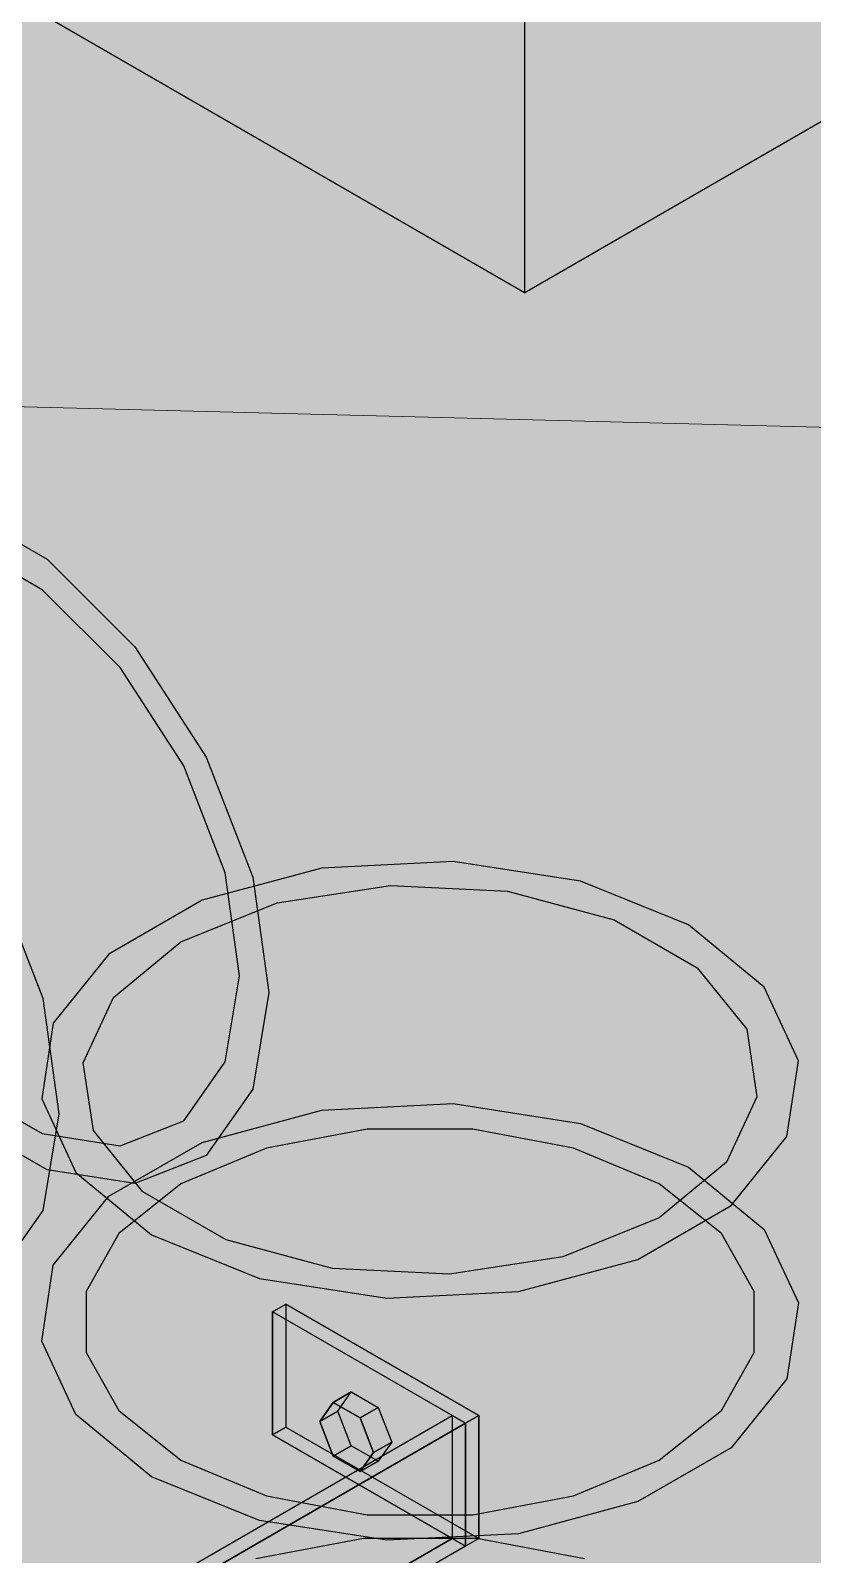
# Model space of a CAD drawing. Header units: metres. Extents: x 0 to 24.2, y -20 to 5.6.
# Drawn here: x 13.0796 to 13.2411, y -14.8355 to -14.5208 of the extents above; entities that cross this region are included whole.
import ezdxf

# ---------------------------------------------------------------- set-up
doc = ezdxf.new("R2010")
doc.units = ezdxf.units.M
doc.header["$LTSCALE"] = 0.25
doc.layers.add('ISO-ARISTAS', color=8, linetype='CONTINUOUS')
doc.layers.add('ISO-CONCRETO-SUP', color=254, linetype='CONTINUOUS', true_color=0xe8e8e8)
doc.layers.add('LLAMADAS', color=30, linetype='CONTINUOUS', lineweight=18)

msp = doc.modelspace()

# ---------------------------------------------------------------- linework, layer by layer
at = {"layer": 'ISO-ARISTAS', "color": 250}
for p, q in [((13.1817, -14.575), (13.00849, -14.475)), ((13.00849, -14.475), (13.1817, -14.575)), ((13.1817, -14.575), (13.1817, -14.475)), ((13.1817, -14.575), (13.1817, -14.475)), ((13.34408, -14.48125), (13.1817, -14.575)), ((13.34408, -14.48125), (13.1817, -14.575)), ((13.06382, -14.61892), (13.08307, -14.63003)), ((13.08202, -14.63631), (13.06487, -14.62642)), ((13.08307, -14.63003), (13.10116, -14.64807)), ((13.09813, -14.65239), (13.08202, -14.63631)), ((13.10116, -14.64807), (13.1159, -14.67088)), ((13.11126, -14.67269), (13.09813, -14.65239)), ((13.11983, -14.69479), (13.11126, -14.67269)), ((13.1159, -14.67088), (13.12553, -14.69568)), ((13.13976, -14.69379), (13.11509, -14.70043)), ((13.16688, -14.69242), (13.13976, -14.69379)), ((13.19317, -14.69649), (13.16688, -14.69242)), ((13.08223, -14.72068), (13.0726, -14.69588)), ((13.12281, -14.716), (13.11983, -14.69479)), ((13.12553, -14.69568), (13.12887, -14.7195)), ((13.13054, -14.70097), (13.15396, -14.69735)), ((13.15396, -14.69735), (13.17812, -14.69857)), ((13.21547, -14.7055), (13.19317, -14.69649)), ((13.11509, -14.70043), (13.09584, -14.71154)), ((13.11068, -14.709), (13.13054, -14.70097)), ((13.17812, -14.69857), (13.20009, -14.70448)), ((13.20009, -14.70448), (13.21723, -14.71438)), ((13.23109, -14.71837), (13.21547, -14.7055)), ((13.09678, -14.72047), (13.11068, -14.709)), ((13.09584, -14.71154), (13.08434, -14.72579)), ((13.11983, -14.73378), (13.12281, -14.716)), ((13.21723, -14.71438), (13.22748, -14.72707)), ((13.12887, -14.7195), (13.12553, -14.73946)), ((13.23813, -14.73356), (13.23109, -14.71837)), ((13.08557, -14.7445), (13.08223, -14.72068)), ((13.0905, -14.73399), (13.09678, -14.72047)), ((13.08434, -14.72579), (13.08196, -14.74144)), ((13.22748, -14.72707), (13.22959, -14.74101)), ((13.09262, -14.74793), (13.0905, -14.73399)), ((13.11126, -14.74597), (13.11983, -14.73378)), ((13.23576, -14.74921), (13.23813, -14.73356)), ((13.06487, -14.73869), (13.08202, -14.74858)), ((13.08196, -14.74144), (13.08901, -14.75663)), ((13.12553, -14.73946), (13.1159, -14.75315)), ((13.22959, -14.74101), (13.22332, -14.75453)), ((13.08307, -14.75608), (13.06382, -14.74497)), ((13.08223, -14.76446), (13.08557, -14.7445)), ((13.11509, -14.75043), (13.13976, -14.74379)), ((13.13976, -14.74379), (13.16688, -14.74242)), ((13.16688, -14.74242), (13.19317, -14.74649)), ((13.10286, -14.76062), (13.09262, -14.74793)), ((13.09813, -14.75111), (13.11126, -14.74597)), ((13.14913, -14.74769), (13.12835, -14.75159)), ((13.14913, -14.74769), (13.12835, -14.75159)), ((13.17097, -14.74769), (13.14913, -14.74769)), ((13.17097, -14.74769), (13.14913, -14.74769)), ((13.19174, -14.75159), (13.17097, -14.74769)), ((13.19174, -14.75159), (13.17097, -14.74769)), ((13.19317, -14.74649), (13.21547, -14.7555)), ((13.08202, -14.74858), (13.09813, -14.75111)), ((13.09584, -14.76154), (13.11509, -14.75043)), ((13.22426, -14.76346), (13.23576, -14.74921)), ((13.1159, -14.75315), (13.10116, -14.75893)), ((13.12835, -14.75159), (13.11068, -14.759)), ((13.12835, -14.75159), (13.11068, -14.759)), ((13.20941, -14.759), (13.19174, -14.75159)), ((13.20941, -14.759), (13.19174, -14.75159)), ((13.10116, -14.75893), (13.08307, -14.75608)), ((13.08901, -14.75663), (13.10462, -14.7695)), ((13.22332, -14.75453), (13.20941, -14.766)), ((13.21547, -14.7555), (13.23109, -14.76837)), ((13.11068, -14.759), (13.09785, -14.7692)), ((13.11068, -14.759), (13.09785, -14.7692)), ((13.12001, -14.77052), (13.10286, -14.76062)), ((13.22225, -14.7692), (13.20941, -14.759)), ((13.22225, -14.7692), (13.20941, -14.759)), ((13.08434, -14.77579), (13.09584, -14.76154)), ((13.20501, -14.77457), (13.22426, -14.76346)), ((13.0726, -14.77815), (13.08223, -14.76446)), ((13.20941, -14.766), (13.18955, -14.77403)), ((13.09785, -14.7692), (13.0911, -14.78119)), ((13.09785, -14.7692), (13.0911, -14.78119)), ((13.10462, -14.7695), (13.12692, -14.77851)), ((13.229, -14.78119), (13.22225, -14.7692)), ((13.229, -14.78119), (13.22225, -14.7692)), ((13.23109, -14.76837), (13.23813, -14.78356)), ((13.14198, -14.77643), (13.12001, -14.77052)), ((13.08196, -14.79144), (13.08434, -14.77579)), ((13.16613, -14.77765), (13.14198, -14.77643)), ((13.18955, -14.77403), (13.16613, -14.77765)), ((13.18034, -14.78121), (13.20501, -14.77457)), ((13.12692, -14.77851), (13.15322, -14.78258)), ((13.0911, -14.78119), (13.0911, -14.79381)), ((13.0911, -14.78119), (13.0911, -14.79381)), ((13.15322, -14.78258), (13.18034, -14.78121)), ((13.229, -14.79381), (13.229, -14.78119)), ((13.229, -14.79381), (13.229, -14.78119)), ((13.12959, -14.78539), (13.13234, -14.7838)), ((13.12959, -14.78539), (13.13234, -14.7838)), ((13.12959, -14.81079), (13.12959, -14.78539)), ((13.16942, -14.80839), (13.12959, -14.78539)), ((13.12959, -14.78539), (13.12959, -14.81079)), ((13.16942, -14.80839), (13.12959, -14.78539)), ((13.13234, -14.7838), (13.13234, -14.8092)), ((13.17217, -14.8068), (13.13234, -14.7838)), ((13.13234, -14.7838), (13.13234, -14.8092)), ((13.13234, -14.7838), (13.17217, -14.8068)), ((13.23813, -14.78356), (13.23576, -14.79921)), ((13.08901, -14.80663), (13.08196, -14.79144)), ((13.0911, -14.79381), (13.09785, -14.8058)), ((13.0911, -14.79381), (13.09785, -14.8058)), ((13.22225, -14.8058), (13.229, -14.79381)), ((13.22225, -14.8058), (13.229, -14.79381)), ((13.23576, -14.79921), (13.22426, -14.81346)), ((13.14214, -14.80409), (13.13936, -14.80803)), ((13.13936, -14.80803), (13.14214, -14.80409)), ((13.14586, -14.80194), (13.14214, -14.80409)), ((13.14214, -14.80409), (13.14586, -14.80194)), ((13.14214, -14.80409), (13.14769, -14.80729)), ((13.14769, -14.80729), (13.14214, -14.80409)), ((13.14309, -14.80588), (13.14586, -14.80194)), ((13.14309, -14.80588), (13.14586, -14.80194)), ((13.14586, -14.80194), (13.15141, -14.80514)), ((13.14586, -14.80194), (13.15141, -14.80514)), ((13.10462, -14.8195), (13.08901, -14.80663)), ((13.09785, -14.8058), (13.11068, -14.816)), ((13.09785, -14.8058), (13.11068, -14.816)), ((13.13557, -14.82476), (13.16667, -14.8068)), ((13.13557, -14.82476), (13.16667, -14.8068)), ((13.14309, -14.80588), (13.13936, -14.80803)), ((13.13936, -14.80803), (13.14309, -14.80588)), ((13.14586, -14.81304), (13.14309, -14.80588)), ((13.14586, -14.81304), (13.14309, -14.80588)), ((13.15141, -14.80514), (13.14769, -14.80729)), ((13.14769, -14.80729), (13.15141, -14.80514)), ((13.14769, -14.80729), (13.15046, -14.81444)), ((13.15046, -14.81444), (13.14769, -14.80729)), ((13.15141, -14.80514), (13.15419, -14.81229)), ((13.15141, -14.80514), (13.15419, -14.81229)), ((13.16942, -14.80839), (13.16667, -14.8068)), ((13.16667, -14.8068), (13.16667, -14.8322)), ((13.16667, -14.8068), (13.16667, -14.8322)), ((13.16667, -14.8068), (13.16942, -14.80839)), ((13.17217, -14.8068), (13.16942, -14.80839)), ((13.16942, -14.80839), (13.17217, -14.8068)), ((13.17217, -14.8322), (13.17217, -14.8068)), ((13.17217, -14.8068), (13.17217, -14.8322)), ((13.20941, -14.816), (13.22225, -14.8058)), ((13.20941, -14.816), (13.22225, -14.8058)), ((13.13234, -14.8092), (13.12959, -14.81079)), ((13.12959, -14.81079), (13.13234, -14.8092)), ((13.16942, -14.83379), (13.12959, -14.81079)), ((13.12959, -14.81079), (13.16942, -14.83379)), ((13.13234, -14.8092), (13.17217, -14.8322)), ((13.13234, -14.8092), (13.17217, -14.8322)), ((13.13832, -14.82634), (13.16942, -14.80839)), ((13.16942, -14.80839), (13.13832, -14.82634)), ((13.13936, -14.80803), (13.14214, -14.81519)), ((13.14214, -14.81519), (13.13936, -14.80803)), ((13.16942, -14.83379), (13.16942, -14.80839)), ((13.16942, -14.83379), (13.16942, -14.80839)), ((13.16942, -14.83379), (13.16942, -14.80839)), ((13.16942, -14.80839), (13.16942, -14.83379)), ((13.14214, -14.81519), (13.14586, -14.81304)), ((13.14586, -14.81304), (13.14214, -14.81519)), ((13.15141, -14.81624), (13.14586, -14.81304)), ((13.15141, -14.81624), (13.14586, -14.81304)), ((13.15046, -14.81444), (13.15419, -14.81229)), ((13.15419, -14.81229), (13.15046, -14.81444)), ((13.15419, -14.81229), (13.15141, -14.81624)), ((13.15419, -14.81229), (13.15141, -14.81624)), ((13.22426, -14.81346), (13.20501, -14.82457)), ((13.11068, -14.816), (13.12835, -14.82341)), ((13.11068, -14.816), (13.12835, -14.82341)), ((13.14214, -14.81519), (13.14769, -14.81839)), ((13.14769, -14.81839), (13.14214, -14.81519)), ((13.14769, -14.81839), (13.15046, -14.81444)), ((13.15046, -14.81444), (13.14769, -14.81839)), ((13.14769, -14.81839), (13.15141, -14.81624)), ((13.15141, -14.81624), (13.14769, -14.81839)), ((13.19174, -14.82341), (13.20941, -14.816)), ((13.19174, -14.82341), (13.20941, -14.816)), ((13.12692, -14.82851), (13.10462, -14.8195)), ((13.12835, -14.82341), (13.14913, -14.82731)), ((13.12835, -14.82341), (13.14913, -14.82731)), ((13.17097, -14.82731), (13.19174, -14.82341)), ((13.17097, -14.82731), (13.19174, -14.82341)), ((13.10447, -14.84271), (13.13557, -14.82476)), ((13.10447, -14.84271), (13.13557, -14.82476)), ((13.10722, -14.8443), (13.13832, -14.82634)), ((13.13832, -14.82634), (13.10722, -14.8443)), ((13.20501, -14.82457), (13.18034, -14.83121)), ((13.15322, -14.83258), (13.12692, -14.82851)), ((13.14913, -14.82731), (13.17097, -14.82731)), ((13.14913, -14.82731), (13.17097, -14.82731)), ((13.14836, -14.8322), (13.12613, -14.83637)), ((13.13557, -14.85016), (13.16667, -14.8322)), ((13.16667, -14.8322), (13.13557, -14.85016)), ((13.17174, -14.8322), (13.14836, -14.8322)), ((13.18034, -14.83121), (13.15322, -14.83258)), ((13.16667, -14.8322), (13.16942, -14.83379)), ((13.16667, -14.8322), (13.16942, -14.83379)), ((13.17217, -14.8322), (13.16942, -14.83379)), ((13.17217, -14.8322), (13.16942, -14.83379)), ((13.19397, -14.83637), (13.17174, -14.8322)), ((13.16942, -14.83379), (13.13832, -14.85174)), ((13.16942, -14.83379), (13.13832, -14.85174))]:
    msp.add_line(p, q, dxfattribs=at)
at = {"layer": 'ISO-CONCRETO-SUP', "true_color": 0xbcb7ad}
for points in [[(13.05179, -14.4), (13.2683, -14.525), (13.05179, -14.15), (13.2683, -14.275)], [(12.96519, -14.45), (13.1817, -14.575), (12.96519, -14.2), (13.1817, -14.325)], [(13.1817, -14.575), (13.39821, -14.7), (13.1817, -14.325), (13.39821, -14.45)], [(13.05179, -14.65), (13.2683, -14.775), (13.05179, -14.4), (13.2683, -14.525)], [(12.96519, -14.7), (13.1817, -14.825), (12.96519, -14.45), (13.1817, -14.575)], [(13.1817, -14.825), (13.39821, -14.95), (13.1817, -14.575), (13.39821, -14.7)], [(13.05179, -14.9), (13.2683, -15.025), (13.05179, -14.65), (13.2683, -14.775)], [(12.96519, -14.95), (13.1817, -15.075), (12.96519, -14.7), (13.1817, -14.825)], [(13.1817, -15.075), (13.39821, -15.2), (13.1817, -14.825), (13.39821, -14.95)]]:
    msp.add_solid(points, dxfattribs=at)
at = {"layer": 'ISO-CONCRETO-SUP', "true_color": 0xb2b2ad}
msp.add_solid([(13.00849, -14.475), (13.1817, -14.575), (13.00849, -14.375), (13.1817, -14.475)], dxfattribs=at)
at = {"layer": 'ISO-CONCRETO-SUP', "true_color": 0xc5c5c0}
msp.add_solid([(13.17087, -14.38125), (13.34408, -14.48125), (13.00849, -14.475), (13.1817, -14.575)], dxfattribs=at)
at = {"layer": 'ISO-CONCRETO-SUP', "true_color": 0x9f9f9b}
msp.add_solid([(13.34408, -14.48125), (13.1817, -14.575), (13.34408, -14.38125), (13.1817, -14.475)], dxfattribs=at)
at = {"layer": 'ISO-CONCRETO-SUP', "true_color": 0x22396e}
for points in [[(13.074, -14.61219), (13.05872, -14.61833), (13.09826, -14.60668), (13.08091, -14.61329)], [(13.09826, -14.60668), (13.08091, -14.61329), (13.12063, -14.60757), (13.10137, -14.6141)], [(13.14, -14.60936), (13.12063, -14.60757), (13.16049, -14.61695), (13.14023, -14.61483)], [(13.17763, -14.62684), (13.16049, -14.61695), (13.19445, -14.6408), (13.1773, -14.6309)], [(13.22059, -14.69392), (13.21763, -14.67559), (13.22732, -14.71567), (13.22499, -14.69936)], [(13.08633, -14.71215), (13.08928, -14.73048), (13.08945, -14.72223), (13.09177, -14.73854)], [(13.08434, -14.72579), (13.08196, -14.74144), (13.08434, -14.77579), (13.08196, -14.79144)], [(13.11126, -14.74597), (13.11983, -14.73378), (13.12197, -14.74101), (13.13343, -14.72747)], [(13.23576, -14.74921), (13.23813, -14.73356), (13.23576, -14.79921), (13.23813, -14.78356)], [(13.09174, -14.73602), (13.10888, -14.74592), (13.09646, -14.73994), (13.1136, -14.74984)], [(13.10668, -14.74715), (13.12197, -14.74101), (13.11491, -14.74528), (13.13226, -14.73867)], [(13.11491, -14.74528), (13.13226, -14.73867), (13.12249, -14.74558), (13.14175, -14.73905)], [(13.0726, -14.77815), (13.08223, -14.76446), (13.1159, -14.75315), (13.12553, -14.73946)], [(13.10312, -14.74379), (13.12249, -14.74558), (13.10888, -14.74592), (13.12914, -14.74804)]]:
    msp.add_solid(points, dxfattribs=at)
at = {"layer": 'ISO-CONCRETO-SUP', "true_color": 0x2d4b8f}
for points in [[(13.09125, -14.61419), (13.074, -14.61219), (13.11662, -14.60843), (13.09826, -14.60668)], [(13.17733, -14.68173), (13.177, -14.65776), (13.19301, -14.68754), (13.19493, -14.6644)], [(13.15595, -14.70448), (13.15943, -14.68102), (13.17092, -14.70507), (13.17733, -14.68173)], [(13.08943, -14.74515), (13.10668, -14.74715), (13.09656, -14.74353), (13.11491, -14.74528)]]:
    msp.add_solid(points, dxfattribs=at)
at = {"layer": 'ISO-CONCRETO-SUP', "true_color": 0x31519b}
for points in [[(13.1084, -14.62408), (13.09125, -14.61419), (13.13376, -14.61832), (13.11662, -14.60843)], [(13.07228, -14.73525), (13.08943, -14.74515), (13.07941, -14.73363), (13.09656, -14.74353)]]:
    msp.add_solid(points, dxfattribs=at)
at = {"layer": 'ISO-CONCRETO-SUP', "true_color": 0x294583}
for points in [[(13.11662, -14.60843), (13.09826, -14.60668), (13.14, -14.60936), (13.12063, -14.60757)], [(13.06666, -14.62746), (13.05722, -14.64748), (13.08455, -14.62817), (13.0722, -14.64807)], [(13.19493, -14.6644), (13.18959, -14.64333), (13.20965, -14.67661), (13.20568, -14.65667)], [(13.07443, -14.69846), (13.07977, -14.71954), (13.08126, -14.70412), (13.08523, -14.72407)], [(13.14651, -14.7245), (13.15595, -14.70448), (13.15857, -14.72498), (13.17092, -14.70507)], [(13.09656, -14.74353), (13.11491, -14.74528), (13.10312, -14.74379), (13.12249, -14.74558)]]:
    msp.add_solid(points, dxfattribs=at)
at = {"layer": 'ISO-CONCRETO-SUP', "true_color": 0x233b71}
for points in [[(13.12063, -14.60757), (13.10137, -14.6141), (13.14023, -14.61483), (13.1193, -14.62074)], [(13.12249, -14.74558), (13.14175, -14.73905), (13.12914, -14.74804), (13.15006, -14.74213)]]:
    msp.add_solid(points, dxfattribs=at)
at = {"layer": 'ISO-CONCRETO-SUP', "true_color": 0x2d4b8e}
for points in [[(13.13376, -14.61832), (13.11662, -14.60843), (13.15714, -14.61926), (13.14, -14.60936)], [(13.177, -14.65776), (13.16999, -14.63607), (13.19493, -14.6644), (13.18959, -14.64333)], [(13.1898, -14.65068), (13.16827, -14.64709), (13.19749, -14.67552), (13.17563, -14.67086)], [(13.06612, -14.69538), (13.07313, -14.71708), (13.07443, -14.69846), (13.07977, -14.71954)], [(13.07941, -14.73363), (13.09656, -14.74353), (13.08598, -14.73389), (13.10312, -14.74379)], [(13.11711, -14.7554), (13.13864, -14.75898), (13.11928, -14.76238), (13.14114, -14.76704)]]:
    msp.add_solid(points, dxfattribs=at)
at = {"layer": 'ISO-CONCRETO-SUP', "true_color": 0x284481}
for points in [[(13.15714, -14.61926), (13.14, -14.60936), (13.17763, -14.62684), (13.16049, -14.61695)], [(13.1773, -14.6309), (13.15632, -14.62817), (13.1898, -14.65068), (13.16827, -14.64709)], [(13.20588, -14.69822), (13.20965, -14.67661), (13.21544, -14.71335), (13.22059, -14.69392)], [(13.08503, -14.68252), (13.08126, -14.70412), (13.09147, -14.69272), (13.08633, -14.71215)], [(13.13343, -14.72747), (13.1397, -14.70817), (13.14651, -14.7245), (13.15595, -14.70448)], [(13.08598, -14.73389), (13.10312, -14.74379), (13.09174, -14.73602), (13.10888, -14.74592)], [(13.1136, -14.74984), (13.13459, -14.75257), (13.11711, -14.7554), (13.13864, -14.75898)]]:
    msp.add_solid(points, dxfattribs=at)
at = {"layer": 'ISO-CONCRETO-SUP', "true_color": 0x305099}
for points in [[(13.06487, -14.62642), (13.04876, -14.62389), (13.09125, -14.61419), (13.074, -14.61219)], [(13.15654, -14.65695), (13.14763, -14.63518), (13.177, -14.65776), (13.16999, -14.63607)], [(13.15169, -14.672), (13.12856, -14.67881), (13.15396, -14.69735), (13.13054, -14.70097)], [(13.08202, -14.74858), (13.09813, -14.75111), (13.08943, -14.74515), (13.10668, -14.74715)], [(13.16508, -14.7659), (13.18821, -14.7591), (13.16613, -14.77765), (13.18955, -14.77403)]]:
    msp.add_solid(points, dxfattribs=at)
at = {"layer": 'ISO-CONCRETO-SUP', "true_color": 0x233a6f}
for points in [[(13.05872, -14.61833), (13.04725, -14.63186), (13.08091, -14.61329), (13.06666, -14.62746)], [(13.12197, -14.74101), (13.13343, -14.72747), (13.13226, -14.73867), (13.14651, -14.7245)]]:
    msp.add_solid(points, dxfattribs=at)
at = {"layer": 'ISO-CONCRETO-SUP', "true_color": 0x3457a6}
for points in [[(13.08202, -14.63631), (13.06487, -14.62642), (13.1084, -14.62408), (13.09125, -14.61419)], [(13.06487, -14.73869), (13.08202, -14.74858), (13.07228, -14.73525), (13.08943, -14.74515)]]:
    msp.add_solid(points, dxfattribs=at)
at = {"layer": 'ISO-CONCRETO-SUP', "true_color": 0x253e75}
for points in [[(13.08091, -14.61329), (13.06666, -14.62746), (13.10137, -14.6141), (13.08455, -14.62817)], [(13.13226, -14.73867), (13.14651, -14.7245), (13.14175, -14.73905), (13.15857, -14.72498)]]:
    msp.add_solid(points, dxfattribs=at)
at = {"layer": 'ISO-CONCRETO-SUP', "true_color": 0x27417c}
for points in [[(13.10137, -14.6141), (13.08455, -14.62817), (13.1193, -14.62074), (13.10023, -14.63398)], [(13.14023, -14.61483), (13.1193, -14.62074), (13.15632, -14.62817), (13.13402, -14.63295)], [(13.14175, -14.73905), (13.15857, -14.72498), (13.15006, -14.74213), (13.16913, -14.72889)], [(13.12914, -14.74804), (13.15006, -14.74213), (13.13459, -14.75257), (13.15688, -14.74779)]]:
    msp.add_solid(points, dxfattribs=at)
at = {"layer": 'ISO-CONCRETO-SUP', "true_color": 0x243c73}
for points in [[(13.16049, -14.61695), (13.14023, -14.61483), (13.1773, -14.6309), (13.15632, -14.62817)], [(13.09544, -14.70553), (13.08945, -14.72223), (13.09678, -14.72047), (13.0905, -14.73399)], [(13.22133, -14.73237), (13.22732, -14.71567), (13.22332, -14.75453), (13.22959, -14.74101)], [(13.10888, -14.74592), (13.12914, -14.74804), (13.1136, -14.74984), (13.13459, -14.75257)]]:
    msp.add_solid(points, dxfattribs=at)
at = {"layer": 'ISO-CONCRETO-SUP', "true_color": 0x3559aa}
for points in [[(13.03977, -14.65503), (13.02052, -14.64392), (13.08307, -14.63003), (13.06382, -14.61892)], [(13.02052, -14.76997), (13.03977, -14.78108), (13.06382, -14.74497), (13.08307, -14.75608)]]:
    msp.add_solid(points, dxfattribs=at)
at = {"layer": 'ISO-CONCRETO-SUP', "true_color": 0x3355a2}
for points in [[(13.12336, -14.64069), (13.1084, -14.62408), (13.14763, -14.63518), (13.13376, -14.61832)], [(13.13435, -14.66199), (13.12336, -14.64069), (13.15654, -14.65695), (13.14763, -14.63518)], [(13.11983, -14.69479), (13.11126, -14.67269), (13.14002, -14.68543), (13.13435, -14.66199)], [(13.19317, -14.69649), (13.16688, -14.69242), (13.19317, -14.74649), (13.16688, -14.74242)], [(13.12692, -14.77851), (13.15322, -14.78258), (13.12692, -14.82851), (13.15322, -14.83258)]]:
    msp.add_solid(points, dxfattribs=at)
at = {"layer": 'ISO-CONCRETO-SUP', "true_color": 0x2f4f96}
for points in [[(13.14763, -14.63518), (13.13376, -14.61832), (13.16999, -14.63607), (13.15714, -14.61926)], [(13.15943, -14.68102), (13.15654, -14.65695), (13.17733, -14.68173), (13.177, -14.65776)], [(13.06555, -14.71678), (13.07941, -14.73363), (13.07313, -14.71708), (13.08598, -14.73389)]]:
    msp.add_solid(points, dxfattribs=at)
at = {"layer": 'ISO-CONCRETO-SUP', "true_color": 0x294584}
for points in [[(13.1193, -14.62074), (13.10023, -14.63398), (13.13402, -14.63295), (13.1131, -14.64465)], [(13.15006, -14.74213), (13.16913, -14.72889), (13.15688, -14.74779), (13.1778, -14.73609)]]:
    msp.add_solid(points, dxfattribs=at)
at = {"layer": 'ISO-CONCRETO-SUP', "true_color": 0x2b4889}
for points in [[(13.16999, -14.63607), (13.15714, -14.61926), (13.18959, -14.64333), (13.17763, -14.62684)], [(13.07313, -14.71708), (13.08598, -14.73389), (13.07977, -14.71954), (13.09174, -14.73602)]]:
    msp.add_solid(points, dxfattribs=at)
at = {"layer": 'ISO-CONCRETO-SUP', "true_color": 0x365aac}
msp.add_solid([(13.09813, -14.65239), (13.08202, -14.63631), (13.12336, -14.64069), (13.1084, -14.62408)], dxfattribs=at)
at = {"layer": 'ISO-CONCRETO-SUP', "true_color": 0x2a4686}
for points in [[(13.08455, -14.62817), (13.0722, -14.64807), (13.10023, -14.63398), (13.08532, -14.65293)], [(13.20694, -14.66057), (13.1898, -14.65068), (13.21464, -14.68542), (13.19749, -14.67552)], [(13.15857, -14.72498), (13.17092, -14.70507), (13.16913, -14.72889), (13.18405, -14.70993)], [(13.23813, -14.73356), (13.23109, -14.71837), (13.23813, -14.78356), (13.23109, -14.76837)], [(13.08196, -14.74144), (13.08901, -14.75663), (13.08196, -14.79144), (13.08901, -14.80663)], [(13.09997, -14.7455), (13.11711, -14.7554), (13.10213, -14.75248), (13.11928, -14.76238)]]:
    msp.add_solid(points, dxfattribs=at)
at = {"layer": 'ISO-CONCRETO-SUP', "true_color": 0x2a4787}
for points in [[(13.15632, -14.62817), (13.13402, -14.63295), (13.16827, -14.64709), (13.14496, -14.65026)], [(13.09609, -14.66187), (13.08503, -14.68252), (13.10409, -14.67454), (13.09147, -14.69272)], [(13.19482, -14.71887), (13.20588, -14.69822), (13.20282, -14.73154), (13.21544, -14.71335)], [(13.09813, -14.75111), (13.11126, -14.74597), (13.10668, -14.74715), (13.12197, -14.74101)], [(13.13459, -14.75257), (13.15688, -14.74779), (13.13864, -14.75898), (13.16196, -14.75582)]]:
    msp.add_solid(points, dxfattribs=at)
at = {"layer": 'ISO-CONCRETO-SUP', "true_color": 0x27417b}
for points in [[(13.18959, -14.64333), (13.17763, -14.62684), (13.20568, -14.65667), (13.19445, -14.6408)], [(13.21763, -14.67559), (13.20694, -14.66057), (13.22499, -14.69936), (13.21464, -14.68542)], [(13.07977, -14.71954), (13.09174, -14.73602), (13.08523, -14.72407), (13.09646, -14.73994)], [(13.08928, -14.73048), (13.09997, -14.7455), (13.09177, -14.73854), (13.10213, -14.75248)]]:
    msp.add_solid(points, dxfattribs=at)
at = {"layer": 'ISO-CONCRETO-SUP', "true_color": 0x375cb0}
msp.add_solid([(13.05786, -14.67307), (13.03977, -14.65503), (13.10116, -14.64807), (13.08307, -14.63003)], dxfattribs=at)
at = {"layer": 'ISO-CONCRETO-SUP', "true_color": 0x253f78}
for points in [[(13.19445, -14.6408), (13.1773, -14.6309), (13.20694, -14.66057), (13.1898, -14.65068)], [(13.20965, -14.67661), (13.20568, -14.65667), (13.22059, -14.69392), (13.21763, -14.67559)], [(13.08126, -14.70412), (13.08523, -14.72407), (13.08633, -14.71215), (13.08928, -14.73048)], [(13.09646, -14.73994), (13.1136, -14.74984), (13.09997, -14.7455), (13.11711, -14.7554)]]:
    msp.add_solid(points, dxfattribs=at)
at = {"layer": 'ISO-CONCRETO-SUP', "true_color": 0x2b4888}
for points in [[(13.10023, -14.63398), (13.08532, -14.65293), (13.1131, -14.64465), (13.09609, -14.66187)], [(13.16913, -14.72889), (13.18405, -14.70993), (13.1778, -14.73609), (13.19482, -14.71887)]]:
    msp.add_solid(points, dxfattribs=at)
at = {"layer": 'ISO-CONCRETO-SUP', "true_color": 0x2c498b}
for points in [[(13.13402, -14.63295), (13.1131, -14.64465), (13.14496, -14.65026), (13.12267, -14.65979)], [(13.1131, -14.64465), (13.09609, -14.66187), (13.12267, -14.65979), (13.10409, -14.67454)], [(13.1778, -14.73609), (13.19482, -14.71887), (13.18424, -14.74628), (13.20282, -14.73154)], [(13.15688, -14.74779), (13.1778, -14.73609), (13.16196, -14.75582), (13.18424, -14.74628)]]:
    msp.add_solid(points, dxfattribs=at)
at = {"layer": 'ISO-CONCRETO-SUP', "true_color": 0x365aab}
msp.add_solid([(13.11126, -14.67269), (13.09813, -14.65239), (13.13435, -14.66199), (13.12336, -14.64069)], dxfattribs=at)
at = {"layer": 'ISO-CONCRETO-SUP', "true_color": 0x223a6e}
for points in [[(13.20568, -14.65667), (13.19445, -14.6408), (13.21763, -14.67559), (13.20694, -14.66057)], [(13.08523, -14.72407), (13.09646, -14.73994), (13.08928, -14.73048), (13.09997, -14.7455)]]:
    msp.add_solid(points, dxfattribs=at)
at = {"layer": 'ISO-CONCRETO-SUP', "true_color": 0x2e4d92}
for points in [[(13.16827, -14.64709), (13.14496, -14.65026), (13.17563, -14.67086), (13.15169, -14.672)], [(13.14496, -14.65026), (13.12267, -14.65979), (13.15169, -14.672), (13.12856, -14.67881)], [(13.16196, -14.75582), (13.18424, -14.74628), (13.16508, -14.7659), (13.18821, -14.7591)], [(13.13864, -14.75898), (13.16196, -14.75582), (13.14114, -14.76704), (13.16508, -14.7659)]]:
    msp.add_solid(points, dxfattribs=at)
at = {"layer": 'ISO-CONCRETO-SUP', "true_color": 0x375bae}
msp.add_solid([(13.0726, -14.69588), (13.05786, -14.67307), (13.1159, -14.67088), (13.10116, -14.64807)], dxfattribs=at)
at = {"layer": 'ISO-CONCRETO-SUP', "true_color": 0x2c4a8c}
for points in [[(13.0722, -14.64807), (13.06579, -14.67142), (13.08532, -14.65293), (13.07636, -14.67533)], [(13.17092, -14.70507), (13.17733, -14.68173), (13.18405, -14.70993), (13.19301, -14.68754)]]:
    msp.add_solid(points, dxfattribs=at)
at = {"layer": 'ISO-CONCRETO-SUP', "true_color": 0x2b488a}
for points in [[(13.08532, -14.65293), (13.07636, -14.67533), (13.09609, -14.66187), (13.08503, -14.68252)], [(13.18405, -14.70993), (13.19301, -14.68754), (13.19482, -14.71887), (13.20588, -14.69822)], [(13.11509, -14.70043), (13.09584, -14.71154), (13.11509, -14.75043), (13.09584, -14.76154)], [(13.05786, -14.78393), (13.0726, -14.77815), (13.10116, -14.75893), (13.1159, -14.75315)], [(13.20501, -14.77457), (13.22426, -14.76346), (13.20501, -14.82457), (13.22426, -14.81346)]]:
    msp.add_solid(points, dxfattribs=at)
at = {"layer": 'ISO-CONCRETO-SUP', "true_color": 0x31529d}
for points in [[(13.14002, -14.68543), (13.13435, -14.66199), (13.15943, -14.68102), (13.15654, -14.65695)], [(13.17563, -14.67086), (13.15169, -14.672), (13.17812, -14.69857), (13.15396, -14.69735)], [(13.03977, -14.78108), (13.05786, -14.78393), (13.08307, -14.75608), (13.10116, -14.75893)], [(13.14114, -14.76704), (13.16508, -14.7659), (13.14198, -14.77643), (13.16613, -14.77765)]]:
    msp.add_solid(points, dxfattribs=at)
at = {"layer": 'ISO-CONCRETO-SUP', "true_color": 0x2c4a8d}
for points in [[(13.12267, -14.65979), (13.10409, -14.67454), (13.12856, -14.67881), (13.10902, -14.69045)], [(13.18424, -14.74628), (13.20282, -14.73154), (13.18821, -14.7591), (13.20775, -14.74745)]]:
    msp.add_solid(points, dxfattribs=at)
at = {"layer": 'ISO-CONCRETO-SUP', "true_color": 0x2b4788}
for points in [[(13.19301, -14.68754), (13.19493, -14.6644), (13.20588, -14.69822), (13.20965, -14.67661)], [(13.07636, -14.67533), (13.07443, -14.69846), (13.08503, -14.68252), (13.08126, -14.70412)]]:
    msp.add_solid(points, dxfattribs=at)
at = {"layer": 'ISO-CONCRETO-SUP', "true_color": 0x3356a4}
msp.add_solid([(13.08223, -14.72068), (13.0726, -14.69588), (13.12553, -14.69568), (13.1159, -14.67088)], dxfattribs=at)
at = {"layer": 'ISO-CONCRETO-SUP', "true_color": 0x30519b}
for points in [[(13.19749, -14.67552), (13.17563, -14.67086), (13.20009, -14.70448), (13.17812, -14.69857)], [(13.11928, -14.76238), (13.14114, -14.76704), (13.12001, -14.77052), (13.14198, -14.77643)]]:
    msp.add_solid(points, dxfattribs=at)
at = {"layer": 'ISO-CONCRETO-SUP', "true_color": 0x2a4685}
for points in [[(13.10409, -14.67454), (13.09147, -14.69272), (13.10902, -14.69045), (13.09544, -14.70553)], [(13.20282, -14.73154), (13.21544, -14.71335), (13.20775, -14.74745), (13.22133, -14.73237)]]:
    msp.add_solid(points, dxfattribs=at)
at = {"layer": 'ISO-CONCRETO-SUP', "true_color": 0x2e4d93}
for points in [[(13.21464, -14.68542), (13.19749, -14.67552), (13.21723, -14.71438), (13.20009, -14.70448)], [(13.12281, -14.716), (13.11983, -14.69479), (13.1397, -14.70817), (13.14002, -14.68543)], [(13.10213, -14.75248), (13.11928, -14.76238), (13.10286, -14.76062), (13.12001, -14.77052)]]:
    msp.add_solid(points, dxfattribs=at)
at = {"layer": 'ISO-CONCRETO-SUP', "true_color": 0x2d4b90}
for points in [[(13.12856, -14.67881), (13.10902, -14.69045), (13.13054, -14.70097), (13.11068, -14.709)], [(13.18821, -14.7591), (13.20775, -14.74745), (13.18955, -14.77403), (13.20941, -14.766)]]:
    msp.add_solid(points, dxfattribs=at)
at = {"layer": 'ISO-CONCRETO-SUP', "true_color": 0x2d4c91}
msp.add_solid([(13.1397, -14.70817), (13.14002, -14.68543), (13.15595, -14.70448), (13.15943, -14.68102)], dxfattribs=at)
at = {"layer": 'ISO-CONCRETO-SUP', "true_color": 0x2a4788}
for points in [[(13.22499, -14.69936), (13.21464, -14.68542), (13.22748, -14.72707), (13.21723, -14.71438)], [(13.09177, -14.73854), (13.10213, -14.75248), (13.09262, -14.74793), (13.10286, -14.76062)]]:
    msp.add_solid(points, dxfattribs=at)
at = {"layer": 'ISO-CONCRETO-SUP', "true_color": 0x294483}
for points in [[(13.10902, -14.69045), (13.09544, -14.70553), (13.11068, -14.709), (13.09678, -14.72047)], [(13.20775, -14.74745), (13.22133, -14.73237), (13.20941, -14.766), (13.22332, -14.75453)]]:
    msp.add_solid(points, dxfattribs=at)
at = {"layer": 'ISO-CONCRETO-SUP', "true_color": 0x26407a}
for points in [[(13.09147, -14.69272), (13.08633, -14.71215), (13.09544, -14.70553), (13.08945, -14.72223)], [(13.21544, -14.71335), (13.22059, -14.69392), (13.22133, -14.73237), (13.22732, -14.71567)]]:
    msp.add_solid(points, dxfattribs=at)
at = {"layer": 'ISO-CONCRETO-SUP', "true_color": 0x2f4f97}
for points in [[(13.13976, -14.69379), (13.11509, -14.70043), (13.13976, -14.74379), (13.11509, -14.75043)], [(13.18034, -14.78121), (13.20501, -14.77457), (13.18034, -14.83121), (13.20501, -14.82457)]]:
    msp.add_solid(points, dxfattribs=at)
at = {"layer": 'ISO-CONCRETO-SUP', "true_color": 0x32549f}
for points in [[(13.16688, -14.69242), (13.13976, -14.69379), (13.16688, -14.74242), (13.13976, -14.74379)], [(13.15322, -14.78258), (13.18034, -14.78121), (13.15322, -14.83258), (13.18034, -14.83121)]]:
    msp.add_solid(points, dxfattribs=at)
at = {"layer": 'ISO-CONCRETO-SUP', "true_color": 0x2e4d94}
msp.add_solid([(13.08557, -14.7445), (13.08223, -14.72068), (13.12887, -14.7195), (13.12553, -14.69568)], dxfattribs=at)
at = {"layer": 'ISO-CONCRETO-SUP', "true_color": 0x31539e}
for points in [[(13.21547, -14.7055), (13.19317, -14.69649), (13.21547, -14.7555), (13.19317, -14.74649)], [(13.10462, -14.7695), (13.12692, -14.77851), (13.10462, -14.8195), (13.12692, -14.82851)]]:
    msp.add_solid(points, dxfattribs=at)
at = {"layer": 'ISO-CONCRETO-SUP', "true_color": 0x263f79}
for points in [[(13.22732, -14.71567), (13.22499, -14.69936), (13.22959, -14.74101), (13.22748, -14.72707)], [(13.09584, -14.71154), (13.08434, -14.72579), (13.09584, -14.76154), (13.08434, -14.77579)], [(13.08945, -14.72223), (13.09177, -14.73854), (13.0905, -14.73399), (13.09262, -14.74793)], [(13.22426, -14.76346), (13.23576, -14.74921), (13.22426, -14.81346), (13.23576, -14.79921)]]:
    msp.add_solid(points, dxfattribs=at)
at = {"layer": 'ISO-CONCRETO-SUP', "true_color": 0x2e4e94}
for points in [[(13.23109, -14.71837), (13.21547, -14.7055), (13.23109, -14.76837), (13.21547, -14.7555)], [(13.08901, -14.75663), (13.10462, -14.7695), (13.08901, -14.80663), (13.10462, -14.8195)]]:
    msp.add_solid(points, dxfattribs=at)
at = {"layer": 'ISO-CONCRETO-SUP', "true_color": 0x28437f}
msp.add_solid([(13.11983, -14.73378), (13.12281, -14.716), (13.13343, -14.72747), (13.1397, -14.70817)], dxfattribs=at)
at = {"layer": 'ISO-CONCRETO-SUP', "true_color": 0x28427f}
msp.add_solid([(13.08223, -14.76446), (13.08557, -14.7445), (13.12553, -14.73946), (13.12887, -14.7195)], dxfattribs=at)
at = {"layer": 'ISO-CONCRETO-SUP', "true_color": 0x92aec8}
for points in [[(13.14913, -14.74769), (13.12835, -14.75159), (13.14913, -14.84269), (13.12835, -14.84659)], [(13.17097, -14.82731), (13.19174, -14.82341), (13.17097, -14.92231), (13.19174, -14.91841)]]:
    msp.add_solid(points, dxfattribs=at)
at = {"layer": 'ISO-CONCRETO-SUP', "true_color": 0xa1c0dd}
for points in [[(13.16005, -14.7875), (13.14913, -14.74769), (13.12835, -14.75159)], [(13.16005, -14.7875), (13.17097, -14.74769), (13.14913, -14.74769)], [(13.16005, -14.7875), (13.19174, -14.75159), (13.17097, -14.74769)], [(13.16005, -14.7875), (13.12835, -14.75159), (13.11068, -14.759)], [(13.16005, -14.7875), (13.20941, -14.759), (13.19174, -14.75159)], [(13.16005, -14.7875), (13.11068, -14.759), (13.09785, -14.7692)], [(13.16005, -14.7875), (13.22225, -14.7692), (13.20941, -14.759)], [(13.16005, -14.7875), (13.09785, -14.7692), (13.0911, -14.78119)], [(13.16005, -14.7875), (13.229, -14.78119), (13.22225, -14.7692)], [(13.16005, -14.7875), (13.0911, -14.78119), (13.0911, -14.79381)], [(13.16005, -14.7875), (13.229, -14.79381), (13.229, -14.78119)], [(13.16005, -14.7875), (13.0911, -14.79381), (13.09785, -14.8058)], [(13.16005, -14.7875), (13.09785, -14.8058), (13.11068, -14.816)], [(13.16005, -14.7875), (13.11068, -14.816), (13.12835, -14.82341)], [(13.16005, -14.7875), (13.12835, -14.82341), (13.14913, -14.82731)], [(13.16005, -14.7875), (13.14913, -14.82731), (13.17097, -14.82731)], [(13.16005, -14.7875), (13.22225, -14.8058), (13.229, -14.79381)], [(13.16005, -14.7875), (13.20941, -14.816), (13.22225, -14.8058)], [(13.16005, -14.7875), (13.19174, -14.82341), (13.20941, -14.816)], [(13.16005, -14.7875), (13.17097, -14.82731), (13.19174, -14.82341)]]:
    msp.add_solid(points, dxfattribs=at)
at = {"layer": 'ISO-CONCRETO-SUP', "true_color": 0x98b5d0}
for points in [[(13.17097, -14.74769), (13.14913, -14.74769), (13.17097, -14.84269), (13.14913, -14.84269)], [(13.14913, -14.82731), (13.17097, -14.82731), (13.14913, -14.92231), (13.17097, -14.92231)]]:
    msp.add_solid(points, dxfattribs=at)
at = {"layer": 'ISO-CONCRETO-SUP', "true_color": 0x99b6d1}
for points in [[(13.19174, -14.75159), (13.17097, -14.74769), (13.19174, -14.84659), (13.17097, -14.84269)], [(13.12835, -14.82341), (13.14913, -14.82731), (13.12835, -14.91841), (13.14913, -14.92231)]]:
    msp.add_solid(points, dxfattribs=at)
at = {"layer": 'ISO-CONCRETO-SUP', "true_color": 0x88a2bb}
for points in [[(13.12835, -14.75159), (13.11068, -14.759), (13.12835, -14.84659), (13.11068, -14.854)], [(13.19174, -14.82341), (13.20941, -14.816), (13.19174, -14.91841), (13.20941, -14.911)]]:
    msp.add_solid(points, dxfattribs=at)
at = {"layer": 'ISO-CONCRETO-SUP', "true_color": 0x95b1cc}
for points in [[(13.20941, -14.759), (13.19174, -14.75159), (13.20941, -14.854), (13.19174, -14.84659)], [(13.11068, -14.816), (13.12835, -14.82341), (13.11068, -14.911), (13.12835, -14.91841)]]:
    msp.add_solid(points, dxfattribs=at)
at = {"layer": 'ISO-CONCRETO-SUP', "true_color": 0x7c93a9}
for points in [[(13.11068, -14.759), (13.09785, -14.7692), (13.11068, -14.854), (13.09785, -14.8642)], [(13.20941, -14.816), (13.22225, -14.8058), (13.20941, -14.911), (13.22225, -14.9008)]]:
    msp.add_solid(points, dxfattribs=at)
at = {"layer": 'ISO-CONCRETO-SUP', "true_color": 0x8da7c1}
for points in [[(13.22225, -14.7692), (13.20941, -14.759), (13.22225, -14.8642), (13.20941, -14.854)], [(13.09785, -14.8058), (13.11068, -14.816), (13.09785, -14.9008), (13.11068, -14.911)]]:
    msp.add_solid(points, dxfattribs=at)
at = {"layer": 'ISO-CONCRETO-SUP', "true_color": 0x6d8195}
for points in [[(13.09785, -14.7692), (13.0911, -14.78119), (13.09785, -14.8642), (13.0911, -14.87619)], [(13.22225, -14.8058), (13.229, -14.79381), (13.22225, -14.9008), (13.229, -14.88881)]]:
    msp.add_solid(points, dxfattribs=at)
at = {"layer": 'ISO-CONCRETO-SUP', "true_color": 0x8199b0}
for points in [[(13.229, -14.78119), (13.22225, -14.7692), (13.229, -14.87619), (13.22225, -14.8642)], [(13.0911, -14.79381), (13.09785, -14.8058), (13.0911, -14.88881), (13.09785, -14.9008)]]:
    msp.add_solid(points, dxfattribs=at)
at = {"layer": 'ISO-CONCRETO-SUP', "true_color": 0x73889d}
msp.add_solid([(13.0911, -14.78119), (13.0911, -14.79381), (13.0911, -14.87619), (13.0911, -14.88881)], dxfattribs=at)
at = {"layer": 'ISO-CONCRETO-SUP', "true_color": 0x687c8e}
msp.add_solid([(13.229, -14.79381), (13.229, -14.78119), (13.229, -14.88881), (13.229, -14.87619)], dxfattribs=at)
at = {"layer": 'ISO-CONCRETO-SUP', "true_color": 0x9b3232}
for points in [[(13.13234, -14.8092), (13.12959, -14.81079), (13.13234, -14.7838), (13.12959, -14.78539)], [(13.16667, -14.8322), (13.13557, -14.85016), (13.16667, -14.8068), (13.13557, -14.82476)], [(13.17217, -14.8322), (13.16942, -14.83379), (13.17217, -14.8068), (13.16942, -14.80839)], [(13.16942, -14.83379), (13.13832, -14.85174), (13.16942, -14.80839), (13.13832, -14.82634)], [(13.13557, -14.85016), (13.10447, -14.86811), (13.13557, -14.82476), (13.10447, -14.84271)], [(13.13832, -14.85174), (13.10722, -14.8697), (13.13832, -14.82634), (13.10722, -14.8443)]]:
    msp.add_solid(points, dxfattribs=at)
at = {"layer": 'ISO-CONCRETO-SUP', "true_color": 0xc03e3e}
for points in [[(13.13234, -14.7838), (13.17217, -14.8068), (13.12959, -14.78539), (13.16942, -14.80839)], [(13.16667, -14.8068), (13.16942, -14.80839), (13.13557, -14.82476), (13.13832, -14.82634)], [(13.13234, -14.8092), (13.17217, -14.8322), (13.12959, -14.81079), (13.16942, -14.83379)], [(13.13557, -14.82476), (13.13832, -14.82634), (13.10447, -14.84271), (13.10722, -14.8443)], [(13.16667, -14.8322), (13.16942, -14.83379), (13.13557, -14.85016), (13.13832, -14.85174)]]:
    msp.add_solid(points, dxfattribs=at)
at = {"layer": 'ISO-CONCRETO-SUP', "true_color": 0xad3838}
for points in [[(13.12959, -14.81079), (13.16942, -14.83379), (13.12959, -14.78539), (13.16942, -14.80839)], [(13.13234, -14.8092), (13.17217, -14.8322), (13.13234, -14.7838), (13.17217, -14.8068)], [(13.16667, -14.8322), (13.16942, -14.83379), (13.16667, -14.8068), (13.16942, -14.80839)]]:
    msp.add_solid(points, dxfattribs=at)
at = {"layer": 'ISO-CONCRETO-SUP', "true_color": 0x35363b}
for points in [[(13.14309, -14.80588), (13.14586, -14.80194), (13.13936, -14.80803), (13.14214, -14.80409)], [(13.15419, -14.81229), (13.15141, -14.81624), (13.15046, -14.81444), (13.14769, -14.81839)]]:
    msp.add_solid(points, dxfattribs=at)
at = {"layer": 'ISO-CONCRETO-SUP', "true_color": 0x4a4c52}
for points in [[(13.15046, -14.81444), (13.13936, -14.80803), (13.14214, -14.80409)], [(13.15046, -14.81444), (13.14214, -14.80409), (13.14769, -14.80729)], [(13.15419, -14.81229), (13.14309, -14.80588), (13.14586, -14.80194)], [(13.15419, -14.81229), (13.14586, -14.80194), (13.15141, -14.80514)], [(13.15419, -14.81229), (13.14586, -14.81304), (13.14309, -14.80588)], [(13.15046, -14.81444), (13.14214, -14.81519), (13.13936, -14.80803)], [(13.15419, -14.81229), (13.15141, -14.81624), (13.14586, -14.81304)], [(13.15046, -14.81444), (13.14769, -14.81839), (13.14214, -14.81519)]]:
    msp.add_solid(points, dxfattribs=at)
at = {"layer": 'ISO-CONCRETO-SUP', "true_color": 0x52545b}
for points in [[(13.14586, -14.80194), (13.15141, -14.80514), (13.14214, -14.80409), (13.14769, -14.80729)], [(13.15141, -14.81624), (13.14586, -14.81304), (13.14769, -14.81839), (13.14214, -14.81519)]]:
    msp.add_solid(points, dxfattribs=at)
at = {"layer": 'ISO-CONCRETO-SUP', "true_color": 0x4f5158}
for points in [[(13.14586, -14.81304), (13.14309, -14.80588), (13.14214, -14.81519), (13.13936, -14.80803)], [(13.15141, -14.80514), (13.15419, -14.81229), (13.14769, -14.80729), (13.15046, -14.81444)]]:
    msp.add_solid(points, dxfattribs=at)
at = {"layer": 'ISO-CONCRETO-SUP', "true_color": 0xae3939}
msp.add_solid([(13.12613, -14.86177), (13.14836, -14.8576), (13.12613, -14.83637), (13.14836, -14.8322)], dxfattribs=at)
at = {"layer": 'ISO-CONCRETO-SUP', "true_color": 0xb53b3b}
msp.add_solid([(13.14836, -14.8576), (13.17174, -14.8576), (13.14836, -14.8322), (13.17174, -14.8322)], dxfattribs=at)
at = {"layer": 'ISO-CONCRETO-SUP', "true_color": 0xb63b3b}
msp.add_solid([(13.17174, -14.8576), (13.19397, -14.86177), (13.17174, -14.8322), (13.19397, -14.83637)], dxfattribs=at)
at = {"layer": 'LLAMADAS'}
msp.add_line((14.89, -14.645), (12.80656, -14.59159), dxfattribs=at)

doc.saveas('drawing.dxf')
